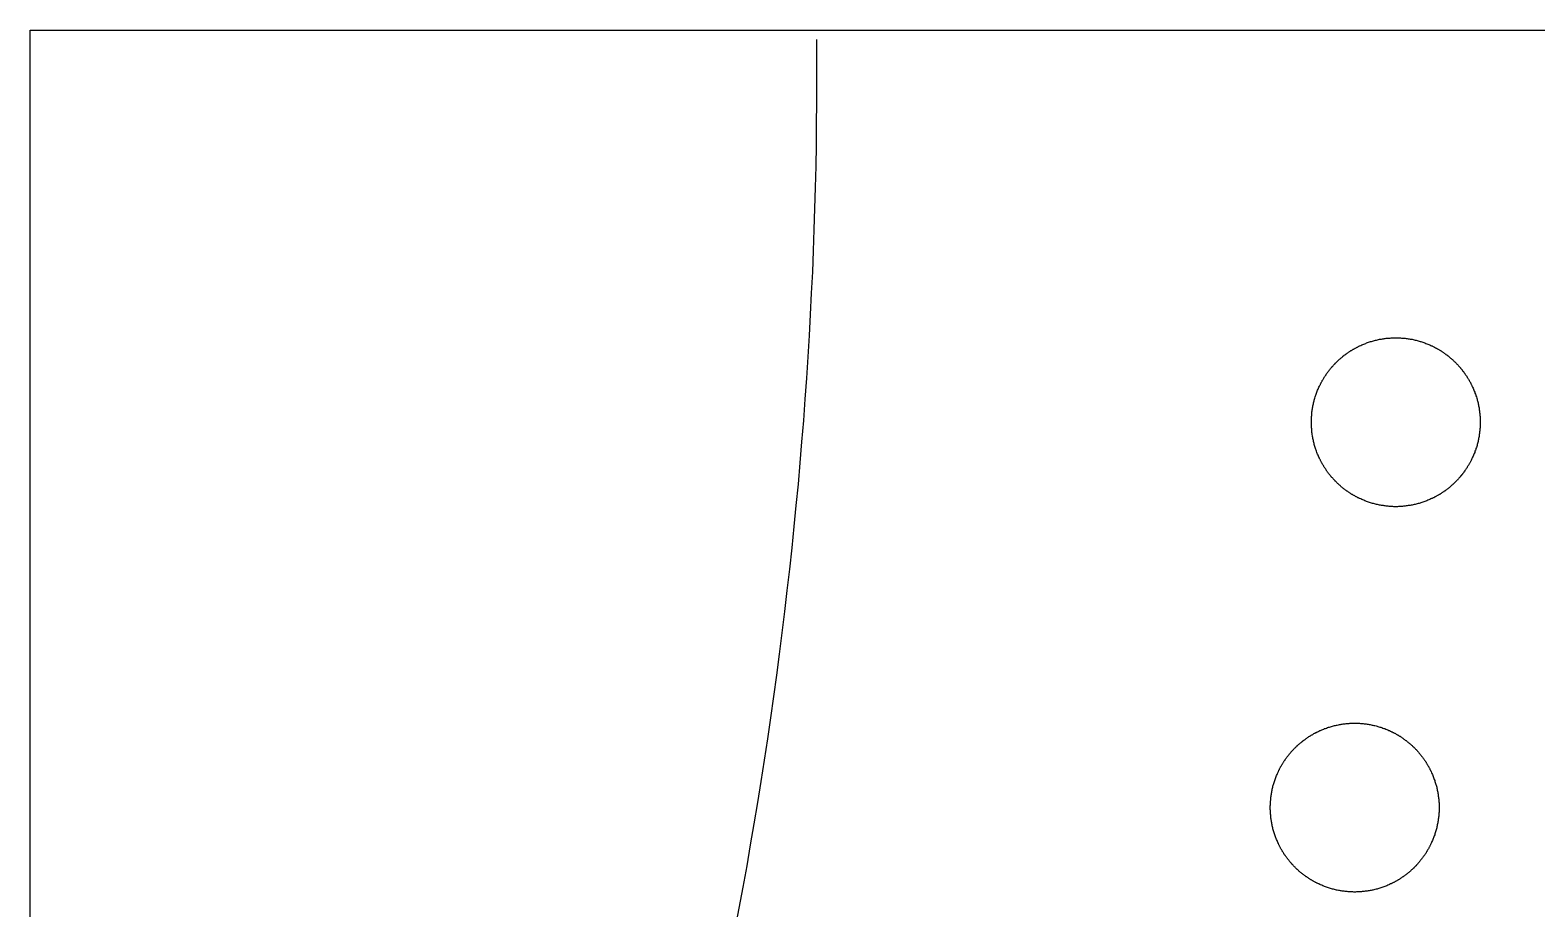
# Model space of a CAD drawing. Extents: x -111 to 2985, y -118 to 122.
# Drawn here: x -110.84 to -100.44, y -48.38 to -42.31 of the extents above; entities that cross this region are included whole.
import ezdxf

# ---------------------------------------------------------------- set-up
doc = ezdxf.new("R2010")
doc.units = 0
doc.layers.add('LAYER_03', color=5, linetype='CONTINUOUS')

msp = doc.modelspace()

# ---------------------------------------------------------------- linework, layer by layer
at = {"layer": 'LAYER_03'}
for points in [[(-110.839, -73.699), (-110.839, -42.31)], [(-110.839, -42.31), (-31.256, -42.31)], [(-105.413, -42.375), (-105.412, -42.52), (-105.412, -42.666), (-105.412, -42.812), (-105.414, -42.957), (-105.415, -43.103), (-105.418, -43.249), (-105.421, -43.395), (-105.425, -43.541), (-105.43, -43.687), (-105.435, -43.833), (-105.441, -43.979), (-105.448, -44.126), (-105.456, -44.272), (-105.464, -44.418), (-105.472, -44.565), (-105.482, -44.711), (-105.492, -44.858), (-105.503, -45.004), (-105.515, -45.151), (-105.527, -45.297), (-105.54, -45.444), (-105.554, -45.591), (-105.568, -45.737), (-105.583, -45.884), (-105.599, -46.03), (-105.616, -46.177), (-105.633, -46.323), (-105.651, -46.47), (-105.669, -46.616), (-105.689, -46.763), (-105.709, -46.909), (-105.729, -47.056), (-105.751, -47.202), (-105.773, -47.348), (-105.796, -47.495), (-105.819, -47.641), (-105.844, -47.787), (-105.869, -47.933), (-105.894, -48.079), (-105.921, -48.225), (-105.948, -48.371), (-105.976, -48.516)]]:
    msp.add_lwpolyline(points, dxfattribs=at)
for points in [[(-101.997, -45.016), (-101.997, -45.01), (-101.997, -45.003), (-101.997, -44.997), (-101.997, -44.99), (-101.996, -44.984), (-101.996, -44.977), (-101.995, -44.97), (-101.995, -44.964), (-101.994, -44.957), (-101.994, -44.95), (-101.993, -44.944), (-101.992, -44.937), (-101.991, -44.93), (-101.99, -44.924), (-101.989, -44.917), (-101.988, -44.91), (-101.986, -44.903), (-101.985, -44.897), (-101.983, -44.89), (-101.982, -44.883), (-101.98, -44.876), (-101.978, -44.869), (-101.977, -44.863), (-101.975, -44.856), (-101.973, -44.849), (-101.971, -44.842), (-101.969, -44.835), (-101.966, -44.829), (-101.964, -44.822), (-101.961, -44.815), (-101.959, -44.808), (-101.956, -44.802), (-101.954, -44.795), (-101.951, -44.788), (-101.948, -44.782), (-101.945, -44.775), (-101.942, -44.768), (-101.94, -44.765), (-101.939, -44.762), (-101.937, -44.758), (-101.935, -44.755), (-101.934, -44.752), (-101.932, -44.748), (-101.93, -44.745), (-101.929, -44.742), (-101.927, -44.739), (-101.925, -44.735), (-101.923, -44.732), (-101.922, -44.729), (-101.92, -44.726), (-101.918, -44.723), (-101.916, -44.719), (-101.914, -44.716), (-101.912, -44.713), (-101.91, -44.71), (-101.908, -44.707), (-101.906, -44.704), (-101.904, -44.7), (-101.902, -44.697), (-101.9, -44.694), (-101.898, -44.691), (-101.896, -44.688), (-101.894, -44.685), (-101.892, -44.682), (-101.89, -44.679), (-101.887, -44.676), (-101.885, -44.673), (-101.883, -44.67), (-101.881, -44.667), (-101.879, -44.664), (-101.876, -44.661), (-101.874, -44.658), (-101.872, -44.655), (-101.869, -44.652), (-101.867, -44.649), (-101.865, -44.646), (-101.862, -44.643), (-101.86, -44.64), (-101.857, -44.637), (-101.855, -44.634), (-101.852, -44.632), (-101.85, -44.629), (-101.847, -44.626), (-101.845, -44.623), (-101.842, -44.62), (-101.84, -44.618), (-101.837, -44.615), (-101.834, -44.612), (-101.832, -44.609), (-101.829, -44.607), (-101.827, -44.604), (-101.824, -44.601), (-101.821, -44.599), (-101.818, -44.596), (-101.816, -44.594), (-101.813, -44.591), (-101.81, -44.588), (-101.807, -44.586), (-101.805, -44.583), (-101.802, -44.581), (-101.799, -44.578), (-101.796, -44.576), (-101.793, -44.573), (-101.791, -44.571), (-101.788, -44.569), (-101.785, -44.566), (-101.782, -44.564), (-101.779, -44.561), (-101.776, -44.559), (-101.773, -44.557), (-101.77, -44.554), (-101.767, -44.552), (-101.764, -44.55), (-101.761, -44.548), (-101.758, -44.545), (-101.755, -44.543), (-101.752, -44.541), (-101.749, -44.539), (-101.746, -44.537), (-101.743, -44.535), (-101.74, -44.533), (-101.737, -44.53), (-101.733, -44.528), (-101.73, -44.526), (-101.727, -44.524), (-101.724, -44.522), (-101.721, -44.52), (-101.718, -44.518), (-101.714, -44.517), (-101.711, -44.515), (-101.708, -44.513), (-101.705, -44.511), (-101.702, -44.509), (-101.698, -44.507), (-101.695, -44.505), (-101.692, -44.504), (-101.689, -44.502), (-101.685, -44.5), (-101.682, -44.499), (-101.679, -44.497), (-101.676, -44.495), (-101.672, -44.494), (-101.669, -44.492), (-101.666, -44.49), (-101.662, -44.489), (-101.656, -44.486), (-101.649, -44.483), (-101.642, -44.48), (-101.636, -44.477), (-101.629, -44.474), (-101.622, -44.472), (-101.616, -44.469), (-101.609, -44.467), (-101.602, -44.464), (-101.595, -44.462), (-101.588, -44.46), (-101.582, -44.458), (-101.575, -44.456), (-101.568, -44.454), (-101.561, -44.452), (-101.554, -44.45), (-101.548, -44.449), (-101.541, -44.447), (-101.534, -44.446), (-101.527, -44.444), (-101.521, -44.443), (-101.514, -44.442), (-101.507, -44.441), (-101.5, -44.44), (-101.494, -44.439), (-101.487, -44.438), (-101.48, -44.437), (-101.474, -44.436), (-101.467, -44.436), (-101.46, -44.435), (-101.454, -44.435), (-101.447, -44.434), (-101.441, -44.434), (-101.434, -44.434), (-101.427, -44.434), (-101.421, -44.433), (-101.415, -44.433), (-101.408, -44.433), (-101.402, -44.434), (-101.395, -44.434), (-101.389, -44.434), (-101.382, -44.434), (-101.375, -44.435), (-101.369, -44.435), (-101.362, -44.436), (-101.356, -44.436), (-101.349, -44.437), (-101.342, -44.438), (-101.335, -44.439), (-101.329, -44.44), (-101.322, -44.441), (-101.315, -44.442), (-101.309, -44.443), (-101.302, -44.444), (-101.295, -44.446), (-101.288, -44.447), (-101.281, -44.449), (-101.275, -44.45), (-101.268, -44.452), (-101.261, -44.454), (-101.254, -44.456), (-101.247, -44.458), (-101.241, -44.46), (-101.234, -44.462), (-101.227, -44.464), (-101.22, -44.467), (-101.214, -44.469), (-101.207, -44.472), (-101.2, -44.474), (-101.193, -44.477), (-101.187, -44.48), (-101.18, -44.483), (-101.173, -44.486), (-101.167, -44.489), (-101.163, -44.49), (-101.16, -44.492), (-101.157, -44.494), (-101.153, -44.495), (-101.15, -44.497), (-101.147, -44.499), (-101.144, -44.5), (-101.14, -44.502), (-101.137, -44.504), (-101.134, -44.505), (-101.131, -44.507), (-101.127, -44.509), (-101.124, -44.511), (-101.121, -44.513), (-101.118, -44.515), (-101.115, -44.517), (-101.111, -44.518), (-101.108, -44.52), (-101.105, -44.522), (-101.102, -44.524), (-101.099, -44.526), (-101.096, -44.528), (-101.093, -44.53), (-101.089, -44.533), (-101.086, -44.535), (-101.083, -44.537), (-101.08, -44.539), (-101.077, -44.541), (-101.074, -44.543), (-101.071, -44.545), (-101.068, -44.548), (-101.065, -44.55), (-101.062, -44.552), (-101.059, -44.554), (-101.056, -44.557), (-101.053, -44.559), (-101.05, -44.561), (-101.047, -44.564), (-101.044, -44.566), (-101.041, -44.569), (-101.039, -44.571), (-101.036, -44.573), (-101.033, -44.576), (-101.03, -44.578), (-101.027, -44.581), (-101.024, -44.583), (-101.022, -44.586), (-101.019, -44.588), (-101.016, -44.591), (-101.013, -44.594), (-101.011, -44.596), (-101.008, -44.599), (-101.005, -44.601), (-101.003, -44.604), (-101, -44.607), (-100.997, -44.609), (-100.995, -44.612), (-100.992, -44.615), (-100.989, -44.618), (-100.987, -44.62), (-100.984, -44.623), (-100.982, -44.626), (-100.979, -44.629), (-100.977, -44.632), (-100.974, -44.634), (-100.972, -44.637), (-100.969, -44.64), (-100.967, -44.643), (-100.965, -44.646), (-100.962, -44.649), (-100.96, -44.652), (-100.957, -44.655), (-100.955, -44.658), (-100.953, -44.661), (-100.951, -44.664), (-100.948, -44.667), (-100.946, -44.67), (-100.944, -44.673), (-100.942, -44.676), (-100.939, -44.679), (-100.937, -44.682), (-100.935, -44.685), (-100.933, -44.688), (-100.931, -44.691), (-100.929, -44.694), (-100.927, -44.697), (-100.925, -44.7), (-100.923, -44.704), (-100.921, -44.707), (-100.919, -44.71), (-100.917, -44.713), (-100.915, -44.716), (-100.913, -44.719), (-100.911, -44.723), (-100.909, -44.726), (-100.908, -44.729), (-100.906, -44.732), (-100.904, -44.735), (-100.902, -44.739), (-100.9, -44.742), (-100.899, -44.745), (-100.897, -44.748), (-100.895, -44.752), (-100.894, -44.755), (-100.892, -44.758), (-100.89, -44.762), (-100.889, -44.765), (-100.887, -44.768), (-100.884, -44.775), (-100.881, -44.782), (-100.878, -44.788), (-100.875, -44.795), (-100.873, -44.802), (-100.87, -44.808), (-100.868, -44.815), (-100.865, -44.822), (-100.863, -44.829), (-100.861, -44.835), (-100.858, -44.842), (-100.856, -44.849), (-100.854, -44.856), (-100.852, -44.863), (-100.851, -44.869), (-100.849, -44.876), (-100.847, -44.883), (-100.846, -44.89), (-100.844, -44.897), (-100.843, -44.903), (-100.842, -44.91), (-100.84, -44.917), (-100.839, -44.924), (-100.838, -44.93), (-100.837, -44.937), (-100.836, -44.944), (-100.836, -44.95), (-100.835, -44.957), (-100.834, -44.964), (-100.834, -44.97), (-100.833, -44.977), (-100.833, -44.984), (-100.832, -44.99), (-100.832, -44.997), (-100.832, -45.003), (-100.832, -45.01), (-100.832, -45.016), (-100.832, -45.023), (-100.832, -45.029), (-100.832, -45.036), (-100.832, -45.042), (-100.833, -45.049), (-100.833, -45.055), (-100.834, -45.062), (-100.834, -45.068), (-100.835, -45.075), (-100.836, -45.082), (-100.836, -45.088), (-100.837, -45.095), (-100.838, -45.102), (-100.839, -45.109), (-100.84, -45.115), (-100.842, -45.122), (-100.843, -45.129), (-100.844, -45.136), (-100.846, -45.142), (-100.847, -45.149), (-100.849, -45.156), (-100.851, -45.163), (-100.852, -45.17), (-100.854, -45.176), (-100.856, -45.183), (-100.858, -45.19), (-100.861, -45.197), (-100.863, -45.204), (-100.865, -45.21), (-100.868, -45.217), (-100.87, -45.224), (-100.873, -45.231), (-100.875, -45.237), (-100.878, -45.244), (-100.881, -45.251), (-100.884, -45.257), (-100.887, -45.264), (-100.889, -45.267), (-100.89, -45.271), (-100.892, -45.274), (-100.894, -45.277), (-100.895, -45.28), (-100.897, -45.284), (-100.899, -45.287), (-100.9, -45.29), (-100.902, -45.294), (-100.904, -45.297), (-100.906, -45.3), (-100.908, -45.303), (-100.909, -45.306), (-100.911, -45.31), (-100.913, -45.313), (-100.915, -45.316), (-100.917, -45.319), (-100.919, -45.322), (-100.921, -45.326), (-100.923, -45.329), (-100.925, -45.332), (-100.927, -45.335), (-100.929, -45.338), (-100.931, -45.341), (-100.933, -45.344), (-100.935, -45.347), (-100.937, -45.35), (-100.939, -45.353), (-100.942, -45.357), (-100.944, -45.36), (-100.946, -45.363), (-100.948, -45.366), (-100.951, -45.369), (-100.953, -45.372), (-100.955, -45.375), (-100.957, -45.377), (-100.96, -45.38), (-100.962, -45.383), (-100.965, -45.386), (-100.967, -45.389), (-100.969, -45.392), (-100.972, -45.395), (-100.974, -45.398), (-100.977, -45.401), (-100.979, -45.403), (-100.982, -45.406), (-100.984, -45.409), (-100.987, -45.412), (-100.989, -45.415), (-100.992, -45.417), (-100.995, -45.42), (-100.997, -45.423), (-101, -45.425), (-101.003, -45.428), (-101.005, -45.431), (-101.008, -45.433), (-101.011, -45.436), (-101.013, -45.439), (-101.016, -45.441), (-101.019, -45.444), (-101.022, -45.446), (-101.024, -45.449), (-101.027, -45.451), (-101.03, -45.454), (-101.033, -45.456), (-101.036, -45.459), (-101.039, -45.461), (-101.041, -45.464), (-101.044, -45.466), (-101.047, -45.468), (-101.05, -45.471), (-101.053, -45.473), (-101.056, -45.475), (-101.059, -45.478), (-101.062, -45.48), (-101.065, -45.482), (-101.068, -45.485), (-101.071, -45.487), (-101.074, -45.489), (-101.077, -45.491), (-101.08, -45.493), (-101.083, -45.495), (-101.086, -45.498), (-101.089, -45.5), (-101.093, -45.502), (-101.096, -45.504), (-101.099, -45.506), (-101.102, -45.508), (-101.105, -45.51), (-101.108, -45.512), (-101.111, -45.514), (-101.115, -45.516), (-101.118, -45.518), (-101.121, -45.519), (-101.124, -45.521), (-101.127, -45.523), (-101.131, -45.525), (-101.134, -45.527), (-101.137, -45.529), (-101.14, -45.53), (-101.144, -45.532), (-101.147, -45.534), (-101.15, -45.535), (-101.153, -45.537), (-101.157, -45.539), (-101.16, -45.54), (-101.163, -45.542), (-101.167, -45.543), (-101.173, -45.546), (-101.18, -45.549), (-101.187, -45.552), (-101.193, -45.555), (-101.2, -45.558), (-101.207, -45.56), (-101.214, -45.563), (-101.22, -45.565), (-101.227, -45.568), (-101.234, -45.57), (-101.241, -45.572), (-101.247, -45.574), (-101.254, -45.576), (-101.261, -45.578), (-101.268, -45.58), (-101.275, -45.582), (-101.281, -45.583), (-101.288, -45.585), (-101.295, -45.586), (-101.302, -45.588), (-101.309, -45.589), (-101.315, -45.59), (-101.322, -45.591), (-101.329, -45.592), (-101.335, -45.593), (-101.342, -45.594), (-101.349, -45.595), (-101.356, -45.596), (-101.362, -45.596), (-101.369, -45.597), (-101.375, -45.597), (-101.382, -45.598), (-101.389, -45.598), (-101.395, -45.598), (-101.402, -45.599), (-101.408, -45.599), (-101.415, -45.599), (-101.421, -45.599), (-101.427, -45.599), (-101.434, -45.598), (-101.441, -45.598), (-101.447, -45.598), (-101.454, -45.597), (-101.46, -45.597), (-101.467, -45.596), (-101.474, -45.596), (-101.48, -45.595), (-101.487, -45.594), (-101.494, -45.593), (-101.5, -45.592), (-101.507, -45.591), (-101.514, -45.59), (-101.521, -45.589), (-101.527, -45.588), (-101.534, -45.586), (-101.541, -45.585), (-101.548, -45.583), (-101.554, -45.582), (-101.561, -45.58), (-101.568, -45.578), (-101.575, -45.576), (-101.582, -45.574), (-101.588, -45.572), (-101.595, -45.57), (-101.602, -45.568), (-101.609, -45.565), (-101.616, -45.563), (-101.622, -45.56), (-101.629, -45.558), (-101.636, -45.555), (-101.642, -45.552), (-101.649, -45.549), (-101.656, -45.546), (-101.662, -45.543), (-101.666, -45.542), (-101.669, -45.54), (-101.672, -45.539), (-101.676, -45.537), (-101.679, -45.535), (-101.682, -45.534), (-101.685, -45.532), (-101.689, -45.53), (-101.692, -45.529), (-101.695, -45.527), (-101.698, -45.525), (-101.702, -45.523), (-101.705, -45.521), (-101.708, -45.519), (-101.711, -45.518), (-101.714, -45.516), (-101.718, -45.514), (-101.721, -45.512), (-101.724, -45.51), (-101.727, -45.508), (-101.73, -45.506), (-101.733, -45.504), (-101.737, -45.502), (-101.74, -45.5), (-101.743, -45.498), (-101.746, -45.495), (-101.749, -45.493), (-101.752, -45.491), (-101.755, -45.489), (-101.758, -45.487), (-101.761, -45.485), (-101.764, -45.482), (-101.767, -45.48), (-101.77, -45.478), (-101.773, -45.475), (-101.776, -45.473), (-101.779, -45.471), (-101.782, -45.468), (-101.785, -45.466), (-101.788, -45.464), (-101.791, -45.461), (-101.793, -45.459), (-101.796, -45.456), (-101.799, -45.454), (-101.802, -45.451), (-101.805, -45.449), (-101.807, -45.446), (-101.81, -45.444), (-101.813, -45.441), (-101.816, -45.439), (-101.818, -45.436), (-101.821, -45.433), (-101.824, -45.431), (-101.827, -45.428), (-101.829, -45.425), (-101.832, -45.423), (-101.834, -45.42), (-101.837, -45.417), (-101.84, -45.415), (-101.842, -45.412), (-101.845, -45.409), (-101.847, -45.406), (-101.85, -45.403), (-101.852, -45.401), (-101.855, -45.398), (-101.857, -45.395), (-101.86, -45.392), (-101.862, -45.389), (-101.865, -45.386), (-101.867, -45.383), (-101.869, -45.38), (-101.872, -45.377), (-101.874, -45.375), (-101.876, -45.372), (-101.879, -45.369), (-101.881, -45.366), (-101.883, -45.363), (-101.885, -45.36), (-101.887, -45.357), (-101.89, -45.353), (-101.892, -45.35), (-101.894, -45.347), (-101.896, -45.344), (-101.898, -45.341), (-101.9, -45.338), (-101.902, -45.335), (-101.904, -45.332), (-101.906, -45.329), (-101.908, -45.326), (-101.91, -45.322), (-101.912, -45.319), (-101.914, -45.316), (-101.916, -45.313), (-101.918, -45.31), (-101.92, -45.306), (-101.922, -45.303), (-101.923, -45.3), (-101.925, -45.297), (-101.927, -45.294), (-101.929, -45.29), (-101.93, -45.287), (-101.932, -45.284), (-101.934, -45.28), (-101.935, -45.277), (-101.937, -45.274), (-101.939, -45.271), (-101.94, -45.267), (-101.942, -45.264), (-101.945, -45.257), (-101.948, -45.251), (-101.951, -45.244), (-101.954, -45.237), (-101.956, -45.231), (-101.959, -45.224), (-101.961, -45.217), (-101.964, -45.21), (-101.966, -45.204), (-101.969, -45.197), (-101.971, -45.19), (-101.973, -45.183), (-101.975, -45.176), (-101.977, -45.17), (-101.978, -45.163), (-101.98, -45.156), (-101.982, -45.149), (-101.983, -45.142), (-101.985, -45.136), (-101.986, -45.129), (-101.988, -45.122), (-101.989, -45.115), (-101.99, -45.109), (-101.991, -45.102), (-101.992, -45.095), (-101.993, -45.088), (-101.994, -45.082), (-101.994, -45.075), (-101.995, -45.068), (-101.995, -45.062), (-101.996, -45.055), (-101.996, -45.049), (-101.997, -45.042), (-101.997, -45.036), (-101.997, -45.029), (-101.997, -45.023)], [(-102.281, -47.676), (-102.281, -47.669), (-102.281, -47.663), (-102.28, -47.656), (-102.28, -47.65), (-102.28, -47.643), (-102.279, -47.637), (-102.279, -47.63), (-102.278, -47.624), (-102.278, -47.617), (-102.277, -47.61), (-102.276, -47.604), (-102.275, -47.597), (-102.274, -47.59), (-102.273, -47.583), (-102.272, -47.577), (-102.271, -47.57), (-102.27, -47.563), (-102.268, -47.556), (-102.267, -47.55), (-102.265, -47.543), (-102.264, -47.536), (-102.262, -47.529), (-102.26, -47.522), (-102.258, -47.516), (-102.256, -47.509), (-102.254, -47.502), (-102.252, -47.495), (-102.25, -47.488), (-102.247, -47.482), (-102.245, -47.475), (-102.242, -47.468), (-102.24, -47.461), (-102.237, -47.455), (-102.234, -47.448), (-102.231, -47.441), (-102.228, -47.435), (-102.225, -47.428), (-102.224, -47.425), (-102.222, -47.421), (-102.221, -47.418), (-102.219, -47.415), (-102.217, -47.412), (-102.216, -47.408), (-102.214, -47.405), (-102.212, -47.402), (-102.21, -47.398), (-102.209, -47.395), (-102.207, -47.392), (-102.205, -47.389), (-102.203, -47.386), (-102.201, -47.382), (-102.199, -47.379), (-102.198, -47.376), (-102.196, -47.373), (-102.194, -47.37), (-102.192, -47.366), (-102.19, -47.363), (-102.188, -47.36), (-102.186, -47.357), (-102.184, -47.354), (-102.182, -47.351), (-102.179, -47.348), (-102.177, -47.345), (-102.175, -47.342), (-102.173, -47.338), (-102.171, -47.335), (-102.169, -47.332), (-102.166, -47.329), (-102.164, -47.326), (-102.162, -47.323), (-102.16, -47.32), (-102.157, -47.317), (-102.155, -47.314), (-102.153, -47.312), (-102.15, -47.309), (-102.148, -47.306), (-102.146, -47.303), (-102.143, -47.3), (-102.141, -47.297), (-102.138, -47.294), (-102.136, -47.291), (-102.133, -47.289), (-102.131, -47.286), (-102.128, -47.283), (-102.126, -47.28), (-102.123, -47.277), (-102.121, -47.275), (-102.118, -47.272), (-102.115, -47.269), (-102.113, -47.267), (-102.11, -47.264), (-102.107, -47.261), (-102.105, -47.259), (-102.102, -47.256), (-102.099, -47.253), (-102.096, -47.251), (-102.094, -47.248), (-102.091, -47.246), (-102.088, -47.243), (-102.085, -47.241), (-102.083, -47.238), (-102.08, -47.236), (-102.077, -47.233), (-102.074, -47.231), (-102.071, -47.228), (-102.068, -47.226), (-102.065, -47.224), (-102.062, -47.221), (-102.059, -47.219), (-102.056, -47.216), (-102.053, -47.214), (-102.05, -47.212), (-102.047, -47.21), (-102.044, -47.207), (-102.041, -47.205), (-102.038, -47.203), (-102.035, -47.201), (-102.032, -47.199), (-102.029, -47.197), (-102.026, -47.194), (-102.023, -47.192), (-102.02, -47.19), (-102.017, -47.188), (-102.014, -47.186), (-102.011, -47.184), (-102.007, -47.182), (-102.004, -47.18), (-102.001, -47.178), (-101.998, -47.176), (-101.995, -47.174), (-101.992, -47.173), (-101.988, -47.171), (-101.985, -47.169), (-101.982, -47.167), (-101.979, -47.165), (-101.975, -47.163), (-101.972, -47.162), (-101.969, -47.16), (-101.966, -47.158), (-101.962, -47.157), (-101.959, -47.155), (-101.956, -47.153), (-101.952, -47.152), (-101.949, -47.15), (-101.946, -47.149), (-101.939, -47.145), (-101.933, -47.143), (-101.926, -47.14), (-101.919, -47.137), (-101.912, -47.134), (-101.906, -47.131), (-101.899, -47.129), (-101.892, -47.127), (-101.885, -47.124), (-101.879, -47.122), (-101.872, -47.12), (-101.865, -47.118), (-101.858, -47.116), (-101.852, -47.114), (-101.845, -47.112), (-101.838, -47.11), (-101.831, -47.109), (-101.824, -47.107), (-101.818, -47.106), (-101.811, -47.104), (-101.804, -47.103), (-101.797, -47.102), (-101.791, -47.101), (-101.784, -47.1), (-101.777, -47.099), (-101.77, -47.098), (-101.764, -47.097), (-101.757, -47.096), (-101.75, -47.096), (-101.744, -47.095), (-101.737, -47.095), (-101.731, -47.094), (-101.724, -47.094), (-101.717, -47.094), (-101.711, -47.093), (-101.704, -47.093), (-101.698, -47.093), (-101.692, -47.093), (-101.685, -47.093), (-101.679, -47.094), (-101.672, -47.094), (-101.665, -47.094), (-101.659, -47.095), (-101.652, -47.095), (-101.646, -47.096), (-101.639, -47.096), (-101.632, -47.097), (-101.626, -47.098), (-101.619, -47.099), (-101.612, -47.1), (-101.605, -47.101), (-101.599, -47.102), (-101.592, -47.103), (-101.585, -47.104), (-101.578, -47.106), (-101.572, -47.107), (-101.565, -47.109), (-101.558, -47.11), (-101.551, -47.112), (-101.544, -47.114), (-101.538, -47.116), (-101.531, -47.118), (-101.524, -47.12), (-101.517, -47.122), (-101.511, -47.124), (-101.504, -47.127), (-101.497, -47.129), (-101.49, -47.131), (-101.484, -47.134), (-101.477, -47.137), (-101.47, -47.14), (-101.463, -47.143), (-101.457, -47.145), (-101.45, -47.149), (-101.447, -47.15), (-101.444, -47.152), (-101.44, -47.153), (-101.437, -47.155), (-101.434, -47.157), (-101.43, -47.158), (-101.427, -47.16), (-101.424, -47.162), (-101.421, -47.163), (-101.417, -47.165), (-101.414, -47.167), (-101.411, -47.169), (-101.408, -47.171), (-101.404, -47.173), (-101.401, -47.174), (-101.398, -47.176), (-101.395, -47.178), (-101.392, -47.18), (-101.389, -47.182), (-101.385, -47.184), (-101.382, -47.186), (-101.379, -47.188), (-101.376, -47.19), (-101.373, -47.192), (-101.37, -47.194), (-101.367, -47.197), (-101.364, -47.199), (-101.361, -47.201), (-101.358, -47.203), (-101.355, -47.205), (-101.352, -47.207), (-101.349, -47.21), (-101.346, -47.212), (-101.343, -47.214), (-101.34, -47.216), (-101.337, -47.219), (-101.334, -47.221), (-101.331, -47.224), (-101.328, -47.226), (-101.325, -47.228), (-101.322, -47.231), (-101.319, -47.233), (-101.316, -47.236), (-101.313, -47.238), (-101.311, -47.241), (-101.308, -47.243), (-101.305, -47.246), (-101.302, -47.248), (-101.3, -47.251), (-101.297, -47.253), (-101.294, -47.256), (-101.291, -47.259), (-101.289, -47.261), (-101.286, -47.264), (-101.283, -47.267), (-101.281, -47.269), (-101.278, -47.272), (-101.275, -47.275), (-101.273, -47.277), (-101.27, -47.28), (-101.268, -47.283), (-101.265, -47.286), (-101.263, -47.289), (-101.26, -47.291), (-101.258, -47.294), (-101.255, -47.297), (-101.253, -47.3), (-101.25, -47.303), (-101.248, -47.306), (-101.246, -47.309), (-101.243, -47.312), (-101.241, -47.314), (-101.239, -47.317), (-101.236, -47.32), (-101.234, -47.323), (-101.232, -47.326), (-101.23, -47.329), (-101.227, -47.332), (-101.225, -47.335), (-101.223, -47.338), (-101.221, -47.342), (-101.219, -47.345), (-101.217, -47.348), (-101.214, -47.351), (-101.212, -47.354), (-101.21, -47.357), (-101.208, -47.36), (-101.206, -47.363), (-101.204, -47.366), (-101.202, -47.37), (-101.2, -47.373), (-101.198, -47.376), (-101.197, -47.379), (-101.195, -47.382), (-101.193, -47.386), (-101.191, -47.389), (-101.189, -47.392), (-101.187, -47.395), (-101.186, -47.398), (-101.184, -47.402), (-101.182, -47.405), (-101.18, -47.408), (-101.179, -47.412), (-101.177, -47.415), (-101.175, -47.418), (-101.174, -47.421), (-101.172, -47.425), (-101.171, -47.428), (-101.168, -47.435), (-101.165, -47.441), (-101.162, -47.448), (-101.159, -47.455), (-101.156, -47.461), (-101.154, -47.468), (-101.151, -47.475), (-101.149, -47.482), (-101.146, -47.488), (-101.144, -47.495), (-101.142, -47.502), (-101.14, -47.509), (-101.138, -47.516), (-101.136, -47.522), (-101.134, -47.529), (-101.132, -47.536), (-101.131, -47.543), (-101.129, -47.55), (-101.128, -47.556), (-101.126, -47.563), (-101.125, -47.57), (-101.124, -47.577), (-101.123, -47.583), (-101.122, -47.59), (-101.121, -47.597), (-101.12, -47.604), (-101.119, -47.61), (-101.118, -47.617), (-101.118, -47.624), (-101.117, -47.63), (-101.117, -47.637), (-101.116, -47.643), (-101.116, -47.65), (-101.116, -47.656), (-101.115, -47.663), (-101.115, -47.669), (-101.115, -47.676), (-101.115, -47.682), (-101.115, -47.689), (-101.116, -47.695), (-101.116, -47.702), (-101.116, -47.708), (-101.117, -47.715), (-101.117, -47.722), (-101.118, -47.728), (-101.118, -47.735), (-101.119, -47.742), (-101.12, -47.748), (-101.121, -47.755), (-101.122, -47.762), (-101.123, -47.768), (-101.124, -47.775), (-101.125, -47.782), (-101.126, -47.789), (-101.128, -47.795), (-101.129, -47.802), (-101.131, -47.809), (-101.132, -47.816), (-101.134, -47.823), (-101.136, -47.829), (-101.138, -47.836), (-101.14, -47.843), (-101.142, -47.85), (-101.144, -47.857), (-101.146, -47.863), (-101.149, -47.87), (-101.151, -47.877), (-101.154, -47.884), (-101.156, -47.89), (-101.159, -47.897), (-101.162, -47.904), (-101.165, -47.91), (-101.168, -47.917), (-101.171, -47.924), (-101.172, -47.927), (-101.174, -47.93), (-101.175, -47.934), (-101.177, -47.937), (-101.179, -47.94), (-101.18, -47.943), (-101.182, -47.947), (-101.184, -47.95), (-101.186, -47.953), (-101.187, -47.957), (-101.189, -47.96), (-101.191, -47.963), (-101.193, -47.966), (-101.195, -47.969), (-101.197, -47.973), (-101.198, -47.976), (-101.2, -47.979), (-101.202, -47.982), (-101.204, -47.985), (-101.206, -47.988), (-101.208, -47.992), (-101.21, -47.995), (-101.212, -47.998), (-101.214, -48.001), (-101.217, -48.004), (-101.219, -48.007), (-101.221, -48.01), (-101.223, -48.013), (-101.225, -48.016), (-101.227, -48.019), (-101.23, -48.022), (-101.232, -48.025), (-101.234, -48.028), (-101.236, -48.031), (-101.239, -48.034), (-101.241, -48.037), (-101.243, -48.04), (-101.246, -48.043), (-101.248, -48.046), (-101.25, -48.049), (-101.253, -48.052), (-101.255, -48.055), (-101.258, -48.058), (-101.26, -48.06), (-101.263, -48.063), (-101.265, -48.066), (-101.268, -48.069), (-101.27, -48.072), (-101.273, -48.074), (-101.275, -48.077), (-101.278, -48.08), (-101.281, -48.083), (-101.283, -48.085), (-101.286, -48.088), (-101.289, -48.091), (-101.291, -48.093), (-101.294, -48.096), (-101.297, -48.098), (-101.3, -48.101), (-101.302, -48.104), (-101.305, -48.106), (-101.308, -48.109), (-101.311, -48.111), (-101.313, -48.114), (-101.316, -48.116), (-101.319, -48.119), (-101.322, -48.121), (-101.325, -48.123), (-101.328, -48.126), (-101.331, -48.128), (-101.334, -48.131), (-101.337, -48.133), (-101.34, -48.135), (-101.343, -48.138), (-101.346, -48.14), (-101.349, -48.142), (-101.352, -48.144), (-101.355, -48.147), (-101.358, -48.149), (-101.361, -48.151), (-101.364, -48.153), (-101.367, -48.155), (-101.37, -48.157), (-101.373, -48.159), (-101.376, -48.162), (-101.379, -48.164), (-101.382, -48.166), (-101.385, -48.168), (-101.389, -48.17), (-101.392, -48.172), (-101.395, -48.174), (-101.398, -48.175), (-101.401, -48.177), (-101.404, -48.179), (-101.408, -48.181), (-101.411, -48.183), (-101.414, -48.185), (-101.417, -48.187), (-101.421, -48.188), (-101.424, -48.19), (-101.427, -48.192), (-101.43, -48.193), (-101.434, -48.195), (-101.437, -48.197), (-101.44, -48.198), (-101.444, -48.2), (-101.447, -48.202), (-101.45, -48.203), (-101.457, -48.206), (-101.463, -48.209), (-101.47, -48.212), (-101.477, -48.215), (-101.484, -48.218), (-101.49, -48.22), (-101.497, -48.223), (-101.504, -48.225), (-101.511, -48.228), (-101.517, -48.23), (-101.524, -48.232), (-101.531, -48.234), (-101.538, -48.236), (-101.544, -48.238), (-101.551, -48.24), (-101.558, -48.241), (-101.565, -48.243), (-101.572, -48.245), (-101.578, -48.246), (-101.585, -48.248), (-101.592, -48.249), (-101.599, -48.25), (-101.605, -48.251), (-101.612, -48.252), (-101.619, -48.253), (-101.626, -48.254), (-101.632, -48.255), (-101.639, -48.256), (-101.646, -48.256), (-101.652, -48.257), (-101.659, -48.257), (-101.665, -48.258), (-101.672, -48.258), (-101.679, -48.258), (-101.685, -48.258), (-101.692, -48.259), (-101.698, -48.259), (-101.704, -48.259), (-101.711, -48.258), (-101.717, -48.258), (-101.724, -48.258), (-101.731, -48.258), (-101.737, -48.257), (-101.744, -48.257), (-101.75, -48.256), (-101.757, -48.256), (-101.764, -48.255), (-101.77, -48.254), (-101.777, -48.253), (-101.784, -48.252), (-101.791, -48.251), (-101.797, -48.25), (-101.804, -48.249), (-101.811, -48.248), (-101.818, -48.246), (-101.824, -48.245), (-101.831, -48.243), (-101.838, -48.241), (-101.845, -48.24), (-101.852, -48.238), (-101.858, -48.236), (-101.865, -48.234), (-101.872, -48.232), (-101.879, -48.23), (-101.885, -48.228), (-101.892, -48.225), (-101.899, -48.223), (-101.906, -48.22), (-101.912, -48.218), (-101.919, -48.215), (-101.926, -48.212), (-101.933, -48.209), (-101.939, -48.206), (-101.946, -48.203), (-101.949, -48.202), (-101.952, -48.2), (-101.956, -48.198), (-101.959, -48.197), (-101.962, -48.195), (-101.966, -48.193), (-101.969, -48.192), (-101.972, -48.19), (-101.975, -48.188), (-101.979, -48.187), (-101.982, -48.185), (-101.985, -48.183), (-101.988, -48.181), (-101.992, -48.179), (-101.995, -48.177), (-101.998, -48.175), (-102.001, -48.174), (-102.004, -48.172), (-102.007, -48.17), (-102.011, -48.168), (-102.014, -48.166), (-102.017, -48.164), (-102.02, -48.162), (-102.023, -48.159), (-102.026, -48.157), (-102.029, -48.155), (-102.032, -48.153), (-102.035, -48.151), (-102.038, -48.149), (-102.041, -48.147), (-102.044, -48.144), (-102.047, -48.142), (-102.05, -48.14), (-102.053, -48.138), (-102.056, -48.135), (-102.059, -48.133), (-102.062, -48.131), (-102.065, -48.128), (-102.068, -48.126), (-102.071, -48.123), (-102.074, -48.121), (-102.077, -48.119), (-102.08, -48.116), (-102.083, -48.114), (-102.085, -48.111), (-102.088, -48.109), (-102.091, -48.106), (-102.094, -48.104), (-102.096, -48.101), (-102.099, -48.098), (-102.102, -48.096), (-102.105, -48.093), (-102.107, -48.091), (-102.11, -48.088), (-102.113, -48.085), (-102.115, -48.083), (-102.118, -48.08), (-102.121, -48.077), (-102.123, -48.074), (-102.126, -48.072), (-102.128, -48.069), (-102.131, -48.066), (-102.133, -48.063), (-102.136, -48.06), (-102.138, -48.058), (-102.141, -48.055), (-102.143, -48.052), (-102.146, -48.049), (-102.148, -48.046), (-102.15, -48.043), (-102.153, -48.04), (-102.155, -48.037), (-102.157, -48.034), (-102.16, -48.031), (-102.162, -48.028), (-102.164, -48.025), (-102.166, -48.022), (-102.169, -48.019), (-102.171, -48.016), (-102.173, -48.013), (-102.175, -48.01), (-102.177, -48.007), (-102.179, -48.004), (-102.182, -48.001), (-102.184, -47.998), (-102.186, -47.995), (-102.188, -47.992), (-102.19, -47.988), (-102.192, -47.985), (-102.194, -47.982), (-102.196, -47.979), (-102.198, -47.976), (-102.199, -47.973), (-102.201, -47.969), (-102.203, -47.966), (-102.205, -47.963), (-102.207, -47.96), (-102.209, -47.957), (-102.21, -47.953), (-102.212, -47.95), (-102.214, -47.947), (-102.216, -47.943), (-102.217, -47.94), (-102.219, -47.937), (-102.221, -47.934), (-102.222, -47.93), (-102.224, -47.927), (-102.225, -47.924), (-102.228, -47.917), (-102.231, -47.91), (-102.234, -47.904), (-102.237, -47.897), (-102.24, -47.89), (-102.242, -47.884), (-102.245, -47.877), (-102.247, -47.87), (-102.25, -47.863), (-102.252, -47.857), (-102.254, -47.85), (-102.256, -47.843), (-102.258, -47.836), (-102.26, -47.829), (-102.262, -47.823), (-102.264, -47.816), (-102.265, -47.809), (-102.267, -47.802), (-102.268, -47.795), (-102.27, -47.789), (-102.271, -47.782), (-102.272, -47.775), (-102.273, -47.768), (-102.274, -47.762), (-102.275, -47.755), (-102.276, -47.748), (-102.277, -47.742), (-102.278, -47.735), (-102.278, -47.728), (-102.279, -47.722), (-102.279, -47.715), (-102.28, -47.708), (-102.28, -47.702), (-102.28, -47.695), (-102.281, -47.689), (-102.281, -47.682)]]:
    msp.add_lwpolyline(points, close=True, dxfattribs=at)

doc.saveas('drawing.dxf')
